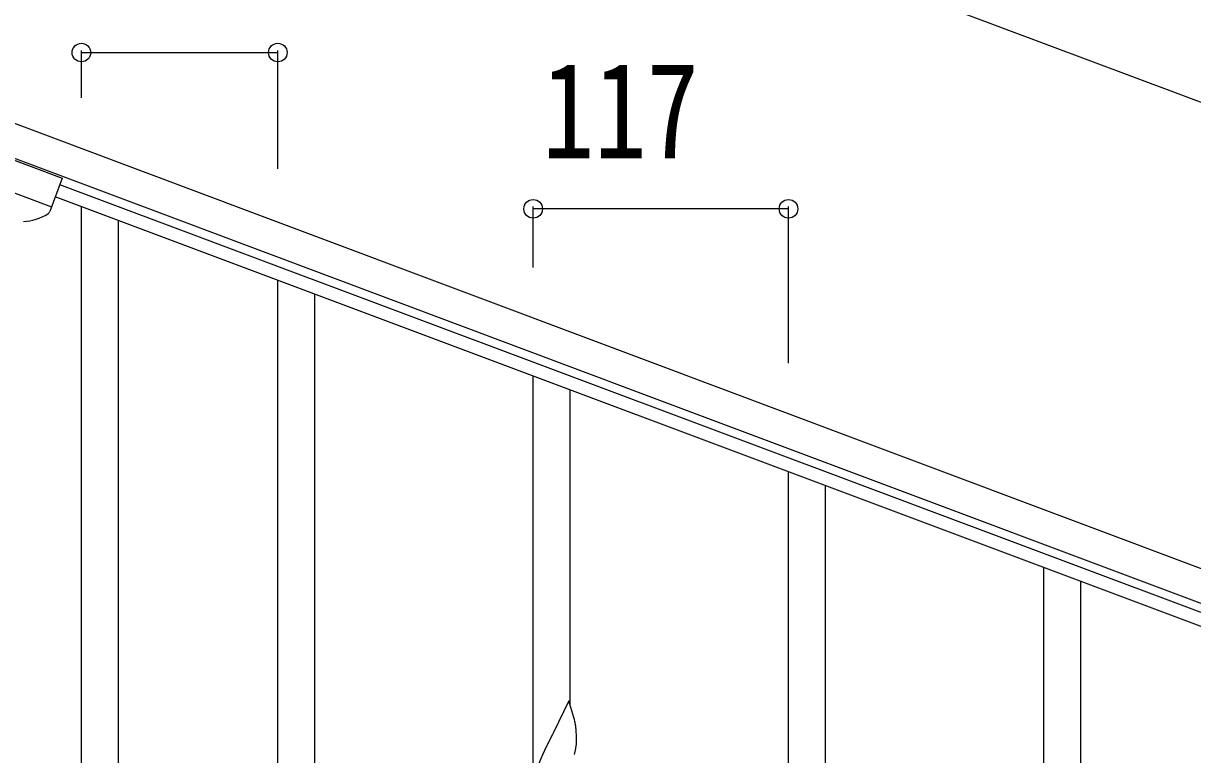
# Model space of a CAD drawing. Units: millimetres, scale not verified. Extents: x -4015 to 4015, y -2862 to 2860.
# Drawn here: x 2529 to 3065, y 1438 to 1774 of the extents above; entities that cross this region are included whole.
import ezdxf
from ezdxf.enums import TextEntityAlignment as Align

# ---------------------------------------------------------------- set-up
doc = ezdxf.new("R2010")
doc.units = ezdxf.units.MM
doc.header["$LTSCALE"] = 10
doc.layers.add('0-3_YKK_A1', color=4, linetype='Continuous')
doc.layers.add('0-4_YKK_D', color=6, linetype='Continuous')
doc.styles.add('ＭＳ ゴシック', font='')
doc.styles.get('ＭＳ ゴシック').set_extended_font_data('MS Gothic')

msp = doc.modelspace()

# ---------------------------------------------------------------- linework, layer by layer
at = {"layer": '0-3_YKK_A1'}
for p, q in [((2465.35, 1750.06), (3246.27, 1457.16)), ((2460.08, 1736.02), (3241, 1443.11)), ((2509.45, 1716.56), (2546.9, 1702.51)), ((2504.54, 1703.45), (2541.99, 1689.4)), ((2546.9, 1702.51), (2541.17, 1687.23)), ((3193.72, 1456.57), (2545.81, 1699.59)), ((3191.61, 1450.96), (2543.7, 1693.97)), ((2555.69, 1032.2), (2555.69, 1689.48)), ((2572.69, 1025.82), (2572.69, 1683.1)), ((2645.69, 1417.05), (2645.69, 1655.72)), ((2662.69, 1424.13), (2662.69, 1649.34)), ((2762.69, 1428.16), (2762.69, 1611.84)), ((2779.69, 1461.08), (2779.69, 1605.46)), ((2879.69, 1384.28), (2879.69, 1567.95)), ((2896.69, 1417.2), (2896.69, 1561.58)), ((2996.69, 1285.4), (2996.69, 1524.07)), ((3013.69, 1292.48), (3013.69, 1517.69))]:
    msp.add_line(p, q, dxfattribs=at)
for points in [[(2779.09, 1463.11), (2771.86, 1448.25), (2771.52, 1447.58), (2768.7, 1441.94), (2767.14, 1438.65), (2766.03, 1436.19), (2764.56, 1432.66), (2763.79, 1430.63)], [(2781.82, 1453.57), (2781.6, 1454.51), (2781.35, 1455.46), (2779.09, 1463.11)], [(2782.56, 1443.78), (2782.58, 1444.58), (2782.58, 1445.73), (2782.53, 1447.46), (2782.47, 1448.7), (2782.36, 1450.11)], [(2781.67, 1438.43), (2782, 1439.85), (2782.27, 1441.21), (2782.46, 1442.53)]]:
    msp.add_lwpolyline(points, dxfattribs=at)
for centre, radius, start, end in [((2527.48, 1707.66), 25, 273.7315, 300.94), ((2539.3, 1687.93), 2, 300.94, 339.44), ((2740.35, 1444.86), 42.37, 9.5672, 11.859), ((2737.5, 1445.26), 45.12, 6.176, 8.4678), ((2751.14, 1445.78), 31.49, 354.0716, 356.3633)]:
    msp.add_arc(centre, radius, start, end, dxfattribs=at)
at = {"layer": '0-4_YKK_D'}
for p, q in [((2535.59, 1937.32), (3316.51, 1644.42)), ((2555.69, 1739.46), (2555.69, 1761.14)), ((2555.69, 1760.14), (2645.69, 1760.14)), ((2645.69, 1706.85), (2645.69, 1761.14)), ((2762.69, 1661.69), (2762.69, 1689.53)), ((2879.69, 1688.53), (2762.69, 1688.53)), ((2879.69, 1617.81), (2879.69, 1689.53))]:
    msp.add_line(p, q, dxfattribs=at)
for centre in [(2555.69, 1760.14), (2645.69, 1760.14), (2762.69, 1688.53), (2879.69, 1688.53)]:
    msp.add_circle(centre, 4.25, dxfattribs=at)

# ---------------------------------------------------------------- texts
at = {"layer": '0-4_YKK_D', "style": 'ＭＳ ゴシック', "width": 0.8}
msp.add_text('117', height=43.99, dxfattribs=at).set_placement((2766.79, 1698.53), align=Align.BOTTOM_LEFT)

doc.saveas('drawing.dxf')
